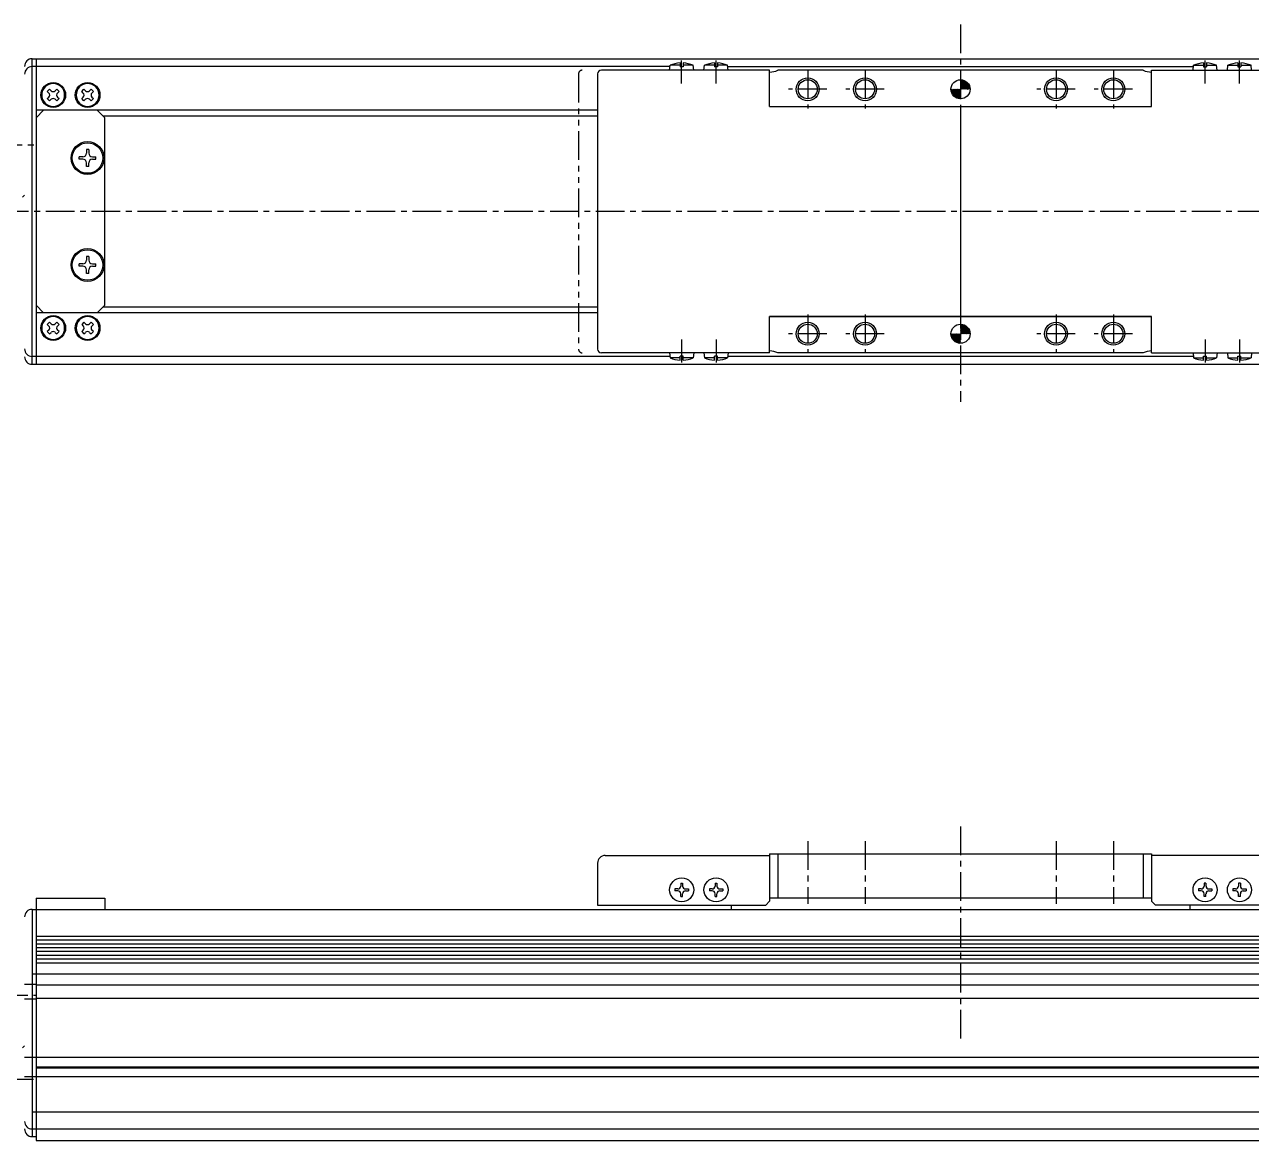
# Model space of a CAD drawing. Extents: x -805 to 572, y -205 to 306.
# Drawn here: x -629 to -307.8, y 13.6 to 305.8 of the extents above; entities that cross this region are included whole.
import ezdxf

# ---------------------------------------------------------------- set-up
doc = ezdxf.new("R2010")
doc.units = 0
for name, pattern in [('CENTER', [12, 7.5, -1.5, 1.5, -1.5]), ('CONTINOUS', [0]), ('PHANTOM', [15, 7.5, -1.5, 1.5, -1.5, 1.5, -1.5])]:
    doc.linetypes.add(name, pattern=pattern)
doc.layers.get('0').update_dxf_attribs({"linetype": 'CONTINUOUS'})
doc.layers.add('CENTER', color=1, linetype='CENTER')

# ---------------------------------------------------------------- blocks, each defined once
blk = doc.blocks.new('*X7')
at = {"color": 0, "linetype": 'CONTINOUS'}
for p, q in [((-294.17, 308.45), (-294.03, 308.59)), ((-294.17, 308.56), (-294.15, 308.59)), ((-294.15, 308.36), (-293.92, 308.59)), ((-294.13, 308.27), (-293.81, 308.59)), ((-294.11, 308.18), (-293.7, 308.59)), ((-294.07, 308.1), (-293.59, 308.59)), ((-294.04, 308.02), (-293.47, 308.59)), ((-294, 307.95), (-293.36, 308.59)), ((-293.96, 307.88), (-293.25, 308.59)), ((-293.91, 307.82), (-293.14, 308.59)), ((-293.86, 307.76), (-293.03, 308.59)), ((-293.8, 307.7), (-292.92, 308.58)), ((-293.75, 307.65), (-292.92, 308.47)), ((-293.68, 307.59), (-292.92, 308.36)), ((-292.92, 309.81), (-292.9, 309.84)), ((-292.92, 309.7), (-292.79, 309.83)), ((-292.92, 309.59), (-292.69, 309.82)), ((-292.92, 309.47), (-292.6, 309.79)), ((-292.92, 309.36), (-292.52, 309.77)), ((-292.92, 309.25), (-292.44, 309.74)), ((-292.92, 309.14), (-292.36, 309.7)), ((-292.92, 309.03), (-292.29, 309.66)), ((-292.92, 308.91), (-292.22, 309.62)), ((-292.92, 308.8), (-292.15, 309.57)), ((-292.92, 308.69), (-292.09, 309.52)), ((-292.92, 308.59), (-292.04, 309.47)), ((-292.8, 308.59), (-291.98, 309.41)), ((-292.69, 308.59), (-291.93, 309.35)), ((-292.58, 308.59), (-291.88, 309.28)), ((-292.47, 308.59), (-291.84, 309.21)), ((-292.36, 308.59), (-291.8, 309.14)), ((-292.24, 308.59), (-291.77, 309.06)), ((-292.13, 308.59), (-291.74, 308.98)), ((-292.02, 308.59), (-291.71, 308.9)), ((-291.91, 308.59), (-291.69, 308.8)), ((-291.8, 308.59), (-291.68, 308.71)), ((-291.69, 308.59), (-291.67, 308.6)), ((-293.62, 307.55), (-292.92, 308.24)), ((-293.55, 307.51), (-292.92, 308.13)), ((-293.48, 307.47), (-292.92, 308.02)), ((-293.4, 307.43), (-292.92, 307.91)), ((-293.32, 307.4), (-292.92, 307.8)), ((-293.23, 307.38), (-292.92, 307.68)), ((-293.14, 307.36), (-292.92, 307.57)), ((-293.04, 307.34), (-292.92, 307.46)), ((-292.94, 307.34), (-292.92, 307.35))]:
    blk.add_line(p, q, dxfattribs=at)
blk = doc.blocks.new('*X8')
at = {"color": 0, "linetype": 'CONTINOUS'}
for p, q in [((-294.17, 340.54), (-294.12, 340.59)), ((-294.16, 340.43), (-294.01, 340.59)), ((-294.15, 340.34), (-293.9, 340.59)), ((-294.13, 340.25), (-293.79, 340.59)), ((-294.1, 340.16), (-293.67, 340.59)), ((-294.07, 340.08), (-293.56, 340.59)), ((-294.03, 340.01), (-293.45, 340.59)), ((-293.99, 339.94), (-293.34, 340.59)), ((-293.95, 339.87), (-293.23, 340.59)), ((-293.9, 339.8), (-293.12, 340.59)), ((-293.85, 339.74), (-293, 340.59)), ((-293.79, 339.69), (-292.92, 340.55)), ((-293.73, 339.63), (-292.92, 340.44)), ((-292.92, 341.78), (-292.87, 341.84)), ((-292.92, 341.67), (-292.77, 341.83)), ((-292.92, 341.56), (-292.67, 341.81)), ((-292.92, 341.45), (-292.58, 341.79)), ((-292.92, 341.34), (-292.5, 341.76)), ((-292.92, 341.23), (-292.42, 341.73)), ((-292.92, 341.11), (-292.34, 341.69)), ((-292.92, 341), (-292.27, 341.65)), ((-292.92, 340.89), (-292.2, 341.61)), ((-292.92, 340.78), (-292.14, 341.56)), ((-292.92, 340.67), (-292.08, 341.51)), ((-292.89, 340.59), (-292.02, 341.45)), ((-292.78, 340.59), (-291.97, 341.4)), ((-292.67, 340.59), (-291.92, 341.33)), ((-292.56, 340.59), (-291.88, 341.27)), ((-292.44, 340.59), (-291.83, 341.2)), ((-292.33, 340.59), (-291.79, 341.12)), ((-292.22, 340.59), (-291.76, 341.05)), ((-292.11, 340.59), (-291.73, 340.96)), ((-292, 340.59), (-291.71, 340.88)), ((-291.89, 340.59), (-291.69, 340.78)), ((-291.77, 340.59), (-291.68, 340.68)), ((-293.67, 339.58), (-292.92, 340.33)), ((-293.6, 339.54), (-292.92, 340.22)), ((-293.53, 339.5), (-292.92, 340.11)), ((-293.46, 339.46), (-292.92, 340)), ((-293.38, 339.42), (-292.92, 339.88)), ((-293.3, 339.39), (-292.92, 339.77)), ((-293.21, 339.37), (-292.92, 339.66)), ((-293.12, 339.35), (-292.92, 339.55)), ((-293.02, 339.34), (-292.92, 339.44))]:
    blk.add_line(p, q, dxfattribs=at)

msp = doc.modelspace()

# ---------------------------------------------------------------- linework, layer by layer
at = {"color": 7, "linetype": 'CONTINOUS'}
for p, q in [((-626.95, 296.81), (558.05, 296.81)), ((-626.95, 216.81), (-626.95, 296.81)), ((-625.95, 296.81), (-625.95, 216.81)), ((-457.35, 295.7), (-457.35, 294.71)), ((-456.55, 295.7), (-456.55, 294.71)), ((-448.35, 295.7), (-448.35, 294.71)), ((-447.55, 295.7), (-447.55, 294.71)), ((-320.35, 295.7), (-320.35, 294.71)), ((-319.55, 295.7), (-319.55, 294.71)), ((-311.35, 295.7), (-311.35, 294.71)), ((-310.55, 295.7), (-310.55, 294.71)), ((-625.95, 294.73), (-626.95, 294.73)), ((-460.1, 294.73), (-625.95, 294.73)), ((-478.95, 292.81), (-478.95, 220.81)), ((-433.95, 293.81), (-477.95, 293.81)), ((-460.1, 293.81), (-459.99, 295.11)), ((-457.35, 295.11), (-459.99, 295.11)), ((-456.55, 294.71), (-457.35, 294.71)), ((-453.91, 295.11), (-456.55, 295.11)), ((-453.8, 293.81), (-453.91, 295.11)), ((-451.1, 293.81), (-450.99, 295.11)), ((-448.35, 295.11), (-450.99, 295.11)), ((-447.55, 294.71), (-448.35, 294.71)), ((-444.91, 295.11), (-447.55, 295.11)), ((-444.8, 293.81), (-444.91, 295.11)), ((-444.8, 294.73), (-323.1, 294.73)), ((-433.95, 284.31), (-433.95, 293.81)), ((-336.13, 293.81), (-431.77, 293.81)), ((-333.95, 293.81), (-289.95, 293.81)), ((-333.95, 284.31), (-333.95, 293.81)), ((-323.1, 293.81), (-322.99, 295.11)), ((-322.99, 295.11), (-320.35, 295.11)), ((-320.35, 294.71), (-319.55, 294.71)), ((-319.55, 295.11), (-316.91, 295.11)), ((-316.8, 293.81), (-316.91, 295.11)), ((-314.1, 293.81), (-313.99, 295.11)), ((-313.99, 295.11), (-311.35, 295.11)), ((-311.35, 294.71), (-310.55, 294.71)), ((-310.55, 295.11), (-307.91, 295.11)), ((-307.8, 293.81), (-307.91, 295.11)), ((-622.99, 288.24), (-622.39, 288.84)), ((-622.58, 287.83), (-622.99, 288.24)), ((-622.99, 286.37), (-622.58, 286.78)), ((-622.39, 285.77), (-622.99, 286.37)), ((-622.39, 288.84), (-621.97, 288.43)), ((-621.97, 286.18), (-622.39, 285.77)), ((-620.93, 288.43), (-620.51, 288.84)), ((-620.51, 285.77), (-620.93, 286.18)), ((-620.51, 288.84), (-619.91, 288.24)), ((-619.91, 286.37), (-620.51, 285.77)), ((-619.91, 288.24), (-620.32, 287.83)), ((-620.32, 286.78), (-619.91, 286.37)), ((-613.99, 288.24), (-613.39, 288.84)), ((-613.58, 287.83), (-613.99, 288.24)), ((-613.99, 286.37), (-613.58, 286.78)), ((-613.39, 285.77), (-613.99, 286.37)), ((-613.39, 288.84), (-612.97, 288.43)), ((-612.97, 286.18), (-613.39, 285.77)), ((-611.93, 288.43), (-611.51, 288.84)), ((-611.51, 285.77), (-611.93, 286.18)), ((-611.51, 288.84), (-610.91, 288.24)), ((-610.91, 286.37), (-611.51, 285.77)), ((-610.91, 288.24), (-611.32, 287.83)), ((-611.32, 286.78), (-610.91, 286.37)), ((-625.95, 281.31), (-623.95, 283.31)), ((-478.95, 283.31), (-625.95, 283.31)), ((-609.95, 283.31), (-623.95, 283.31)), ((-607.95, 281.31), (-609.95, 283.31)), ((-433.95, 284.31), (-333.95, 284.31)), ((-433.95, 284.31), (-333.95, 284.31)), ((-383.95, 284.31), (-383.95, 229.31)), ((-478.95, 281.81), (-608.45, 281.81)), ((-607.95, 232.31), (-607.95, 281.31)), ((-612.76, 273.01), (-612.76, 272.06)), ((-612.14, 273.01), (-612.76, 273.01)), ((-612.14, 273.01), (-612.14, 272.06)), ((-613.7, 271.12), (-614.65, 271.12)), ((-614.65, 270.49), (-614.65, 271.12)), ((-613.7, 270.49), (-614.65, 270.49)), ((-611.2, 271.12), (-610.25, 271.12)), ((-611.2, 270.49), (-610.25, 270.49)), ((-610.25, 270.49), (-610.25, 271.12)), ((-612.76, 268.61), (-612.76, 269.55)), ((-612.14, 268.61), (-612.76, 268.61)), ((-612.14, 268.61), (-612.14, 269.55)), ((-629.45, 260.56), (-628.95, 261.06)), ((-612.76, 245.01), (-612.76, 244.06)), ((-612.14, 245.01), (-612.76, 245.01)), ((-612.14, 245.01), (-612.14, 244.06)), ((-613.7, 243.12), (-614.65, 243.12)), ((-614.65, 242.49), (-614.65, 243.12)), ((-613.7, 242.49), (-614.65, 242.49)), ((-612.76, 240.61), (-612.76, 241.55)), ((-612.14, 240.61), (-612.14, 241.55)), ((-611.2, 243.12), (-610.25, 243.12)), ((-611.2, 242.49), (-610.25, 242.49)), ((-610.25, 242.49), (-610.25, 243.12)), ((-612.14, 240.61), (-612.76, 240.61)), ((-623.95, 230.31), (-625.95, 232.31)), ((-609.95, 230.31), (-607.95, 232.31)), ((-478.95, 231.81), (-608.45, 231.81)), ((-478.95, 230.31), (-625.95, 230.31)), ((-609.95, 230.31), (-623.95, 230.31)), ((-433.95, 219.81), (-433.95, 229.31)), ((-433.95, 229.31), (-333.95, 229.31)), ((-333.95, 229.31), (-433.95, 229.31)), ((-333.95, 219.81), (-333.95, 229.31)), ((-622.39, 227.84), (-622.99, 227.24)), ((-622.99, 227.24), (-622.58, 226.83)), ((-622.58, 225.78), (-622.99, 225.37)), ((-622.99, 225.37), (-622.39, 224.77)), ((-621.97, 227.43), (-622.39, 227.84)), ((-622.39, 224.77), (-621.97, 225.18)), ((-620.51, 227.84), (-620.93, 227.43)), ((-620.93, 225.18), (-620.51, 224.77)), ((-619.91, 227.24), (-620.51, 227.84)), ((-620.51, 224.77), (-619.91, 225.37)), ((-620.32, 226.83), (-619.91, 227.24)), ((-619.91, 225.37), (-620.32, 225.78)), ((-613.39, 227.84), (-613.99, 227.24)), ((-613.99, 227.24), (-613.58, 226.83)), ((-613.58, 225.78), (-613.99, 225.37)), ((-613.99, 225.37), (-613.39, 224.77)), ((-612.97, 227.43), (-613.39, 227.84)), ((-613.39, 224.77), (-612.97, 225.18)), ((-611.51, 227.84), (-611.93, 227.43)), ((-611.93, 225.18), (-611.51, 224.77)), ((-610.91, 227.24), (-611.51, 227.84)), ((-611.51, 224.77), (-610.91, 225.37)), ((-611.32, 226.83), (-610.91, 227.24)), ((-610.91, 225.37), (-611.32, 225.78)), ((-625.95, 218.88), (-626.95, 218.88)), ((-460.1, 218.88), (-625.95, 218.88)), ((-433.95, 219.81), (-477.95, 219.81)), ((-460.1, 219.81), (-459.99, 218.51)), ((-457.35, 218.51), (-459.99, 218.51)), ((-456.55, 218.91), (-457.35, 218.91)), ((-457.35, 217.92), (-457.35, 218.91)), ((-456.55, 217.92), (-456.55, 218.91)), ((-453.91, 218.51), (-456.55, 218.51)), ((-453.8, 219.81), (-453.91, 218.51)), ((-451.1, 219.81), (-450.99, 218.51)), ((-448.35, 218.51), (-450.99, 218.51)), ((-448.35, 217.92), (-448.35, 218.91)), ((-447.55, 218.91), (-448.35, 218.91)), ((-447.55, 217.92), (-447.55, 218.91)), ((-444.91, 218.51), (-447.55, 218.51)), ((-444.8, 219.81), (-444.91, 218.51)), ((-323.1, 218.88), (-444.8, 218.88)), ((-336.13, 219.81), (-431.77, 219.81)), ((-333.95, 219.81), (-289.95, 219.81)), ((-323.1, 219.81), (-322.99, 218.51)), ((-322.99, 218.51), (-320.35, 218.51)), ((-320.35, 217.92), (-320.35, 218.91)), ((-320.35, 218.91), (-319.55, 218.91)), ((-319.55, 217.92), (-319.55, 218.91)), ((-319.55, 218.51), (-316.91, 218.51)), ((-316.8, 219.81), (-316.91, 218.51)), ((-314.1, 219.81), (-313.99, 218.51)), ((-313.99, 218.51), (-311.35, 218.51)), ((-311.35, 218.91), (-310.55, 218.91)), ((-311.35, 217.92), (-311.35, 218.91)), ((-310.55, 217.92), (-310.55, 218.91)), ((-310.55, 218.51), (-307.91, 218.51)), ((-307.8, 219.81), (-307.91, 218.51)), ((-626.95, 216.81), (558.05, 216.81)), ((-476.95, 88.23), (-433.95, 88.23)), ((-433.95, 88.63), (-333.95, 88.63)), ((-433.95, 88.63), (-433.95, 76.23)), ((-431.77, 88.63), (-431.77, 77.16)), ((-336.13, 88.63), (-336.13, 77.16)), ((-333.95, 88.63), (-333.95, 76.23)), ((-290.95, 88.23), (-333.95, 88.23)), ((-478.95, 86.23), (-478.95, 75.23)), ((-457.2, 80.98), (-456.7, 80.98)), ((-457.2, 80.98), (-457.2, 80.23)), ((-456.7, 80.98), (-456.7, 80.23)), ((-448.2, 80.98), (-447.7, 80.98)), ((-448.2, 80.98), (-448.2, 80.23)), ((-447.7, 80.98), (-447.7, 80.23)), ((-320.2, 80.98), (-320.2, 80.23)), ((-319.7, 80.98), (-320.2, 80.98)), ((-319.7, 80.98), (-319.7, 80.23)), ((-311.2, 80.98), (-311.2, 80.23)), ((-310.7, 80.98), (-311.2, 80.98)), ((-310.7, 80.98), (-310.7, 80.23)), ((-457.95, 79.48), (-458.7, 79.48)), ((-458.7, 79.48), (-458.7, 78.98)), ((-457.95, 78.98), (-458.7, 78.98)), ((-457.2, 77.48), (-457.2, 78.23)), ((-457.2, 77.48), (-456.7, 77.48)), ((-456.7, 77.48), (-456.7, 78.23)), ((-455.95, 79.48), (-455.2, 79.48)), ((-455.95, 78.98), (-455.2, 78.98)), ((-455.2, 79.48), (-455.2, 78.98)), ((-448.95, 79.48), (-449.7, 79.48)), ((-449.7, 79.48), (-449.7, 78.98)), ((-448.95, 78.98), (-449.7, 78.98)), ((-448.2, 77.48), (-448.2, 78.23)), ((-448.2, 77.48), (-447.7, 77.48)), ((-447.7, 77.48), (-447.7, 78.23)), ((-446.95, 79.48), (-446.2, 79.48)), ((-446.95, 78.98), (-446.2, 78.98)), ((-446.2, 79.48), (-446.2, 78.98)), ((-433.95, 77.16), (-333.95, 77.16)), ((-431.77, 77.18), (-336.13, 77.18)), ((-320.95, 79.48), (-321.7, 79.48)), ((-321.7, 79.48), (-321.7, 78.98)), ((-320.95, 78.98), (-321.7, 78.98)), ((-320.2, 77.48), (-320.2, 78.23)), ((-319.7, 77.48), (-320.2, 77.48)), ((-319.7, 77.48), (-319.7, 78.23)), ((-318.95, 79.48), (-318.2, 79.48)), ((-318.95, 78.98), (-318.2, 78.98)), ((-318.2, 79.48), (-318.2, 78.98)), ((-311.95, 79.48), (-312.7, 79.48)), ((-312.7, 79.48), (-312.7, 78.98)), ((-311.95, 78.98), (-312.7, 78.98)), ((-311.2, 77.48), (-311.2, 78.23)), ((-310.7, 77.48), (-311.2, 77.48)), ((-310.7, 77.48), (-310.7, 78.23)), ((-309.95, 79.48), (-309.2, 79.48)), ((-309.95, 78.98), (-309.2, 78.98)), ((-309.2, 79.48), (-309.2, 78.98)), ((-626.95, 74.13), (558.05, 74.13)), ((-626.95, 74.13), (-626.95, 14.63)), ((-625.95, 77.03), (-625.95, 74.13)), ((-625.95, 77.03), (-607.95, 77.03)), ((-625.95, 74.13), (-625.95, 13.63)), ((-607.95, 77.03), (-607.95, 74.13)), ((-478.95, 75.23), (-434.95, 75.23)), ((-443.95, 75.23), (-443.95, 74.13)), ((-434.95, 75.23), (-433.95, 76.23)), ((-332.95, 75.23), (-333.95, 76.23)), ((-288.95, 75.23), (-332.95, 75.23)), ((-323.95, 75.23), (-323.95, 74.13)), ((-625.95, 67.11), (557.05, 67.11)), ((-625.95, 66.11), (557.05, 66.11)), ((-625.95, 65.12), (557.05, 65.12)), ((-625.95, 64.13), (557.05, 64.13)), ((-625.95, 63.14), (557.05, 63.14)), ((-625.95, 62.14), (557.05, 62.14)), ((-625.95, 61.15), (557.05, 61.15)), ((-625.95, 60.16), (557.05, 60.16)), ((-626.95, 57.24), (558.05, 57.24)), ((-628.95, 54.53), (-625.95, 54.53)), ((-625.95, 54.38), (557.05, 54.38)), ((-628.95, 50.73), (-625.95, 50.73)), ((-625.95, 50.88), (557.05, 50.88)), ((-629.45, 37.88), (-628.95, 38.38)), ((-628.95, 35.46), (557.05, 35.46)), ((-625.95, 32.93), (557.05, 32.93)), ((-625.95, 32.63), (557.05, 32.63)), ((-628.95, 30.39), (557.05, 30.39)), ((-626.95, 21.13), (558.05, 21.13)), ((-626.95, 16.63), (558.05, 16.63)), ((-626.95, 14.63), (-625.95, 14.63)), ((-625.95, 13.63), (557.05, 13.63))]:
    msp.add_line(p, q, dxfattribs=at)
at = {"color": 3, "linetype": 'PHANTOM'}
msp.add_line((-483.95, 292.81), (-483.95, 220.81), dxfattribs=at)
at = {"color": 7, "linetype": 'CONTINOUS'}
for centre, radius in [((-621.45, 287.31), 3.25), ((-612.45, 287.31), 3.25), ((-423.95, 288.81), 3), ((-423.95, 288.81), 2.5), ((-408.95, 288.81), 3), ((-408.95, 288.81), 2.5), ((-383.95, 288.81), 2.5), ((-358.95, 288.81), 3), ((-358.95, 288.81), 2.5), ((-343.95, 288.81), 3), ((-343.95, 288.81), 2.5), ((-612.45, 270.81), 4.3), ((-612.45, 270.81), 4), ((-612.45, 242.81), 4.3), ((-612.45, 242.81), 4), ((-621.45, 226.31), 3.25), ((-612.45, 226.31), 3.25), ((-423.95, 224.81), 3), ((-423.95, 224.81), 2.5), ((-408.95, 224.81), 3), ((-408.95, 224.81), 2.5), ((-383.95, 224.81), 2.5), ((-358.95, 224.81), 3), ((-358.95, 224.81), 2.5), ((-343.95, 224.81), 3), ((-343.95, 224.81), 2.5), ((-456.95, 79.23), 3.15), ((-447.95, 79.23), 3.15), ((-319.95, 79.23), 3.15), ((-310.95, 79.23), 3.15)]:
    msp.add_circle(centre, radius, dxfattribs=at)
for centre, radius, start, end in [((-626.95, 294.81), 2, 90, 180), ((-456.95, 287.72), 7.98, 92.8723, 112.3565), ((-456.95, 287.72), 7.98, 67.6435, 87.1277), ((-447.95, 287.72), 7.98, 92.8723, 112.3565), ((-447.95, 287.72), 7.98, 67.6435, 87.1277), ((-319.95, 287.72), 7.98, 92.8723, 112.3565), ((-319.95, 287.72), 7.98, 67.6435, 87.1277), ((-310.95, 287.72), 7.98, 92.8723, 112.3565), ((-310.95, 287.72), 7.98, 67.6435, 87.1277), ((-626.95, 292.73), 2, 90, 180), ((-477.95, 292.81), 1, 90, 180), ((-433.95, 298.31), 5, 270, 295.8419), ((-333.95, 298.31), 5, 244.1581, 270), ((-621.45, 287.31), 3, 0.0003, 0), ((-612.45, 287.31), 3, 0.0003, 0), ((-623.1, 287.31), 0.742, 315, 44.9999), ((-621.45, 288.95), 0.742, 225, 315), ((-621.45, 285.66), 0.742, 45, 134.9999), ((-619.8, 287.31), 0.742, 135, 224.9999), ((-614.1, 287.31), 0.742, 315, 44.9999), ((-612.45, 288.95), 0.742, 225, 315), ((-612.45, 285.66), 0.742, 45, 134.9999), ((-610.8, 287.31), 0.742, 135, 224.9999), ((-613.7, 272.06), 0.94, 270, 0), ((-613.7, 269.55), 0.94, 360, 90), ((-611.2, 272.06), 0.94, 180, 270), ((-611.2, 269.55), 0.94, 89.9999, 180), ((-613.7, 244.06), 0.94, 270, 0), ((-613.7, 241.55), 0.94, 360, 90), ((-611.2, 244.06), 0.94, 180, 270), ((-611.2, 241.55), 0.94, 89.9999, 180), ((-621.45, 226.31), 3, 0, 359.9997), ((-612.45, 226.31), 3, 0, 359.9997), ((-623.1, 226.31), 0.742, 315.0001, 45), ((-621.45, 227.95), 0.742, 225.0001, 315), ((-621.45, 224.66), 0.742, 45, 135), ((-619.8, 226.31), 0.742, 135.0001, 225), ((-614.1, 226.31), 0.742, 315.0001, 45), ((-612.45, 227.95), 0.742, 225.0001, 315), ((-612.45, 224.66), 0.742, 45, 135), ((-610.8, 226.31), 0.742, 135.0001, 225), ((-626.95, 220.88), 2, 180, 270), ((-626.95, 218.81), 2, 180, 270), ((-477.95, 220.81), 1, 180, 270), ((-456.95, 225.89), 7.98, 247.6435, 267.1277), ((-456.95, 225.89), 7.98, 272.8723, 292.3565), ((-447.95, 225.89), 7.98, 247.6435, 267.1277), ((-447.95, 225.89), 7.98, 272.8723, 292.3565), ((-433.95, 215.31), 5, 64.1581, 90), ((-333.95, 215.31), 5, 90, 115.8419), ((-319.95, 225.89), 7.98, 247.6435, 267.1277), ((-319.95, 225.89), 7.98, 272.8723, 292.3565), ((-310.95, 225.89), 7.98, 247.6435, 267.1277), ((-310.95, 225.89), 7.98, 272.8723, 292.3565), ((-476.95, 86.23), 2, 90, 180), ((-457.95, 80.23), 0.748, 270, 0), ((-457.95, 78.23), 0.748, 0, 90.0001), ((-455.95, 80.23), 0.748, 180, 270), ((-455.95, 78.23), 0.748, 90, 180), ((-448.95, 80.23), 0.748, 270, 0), ((-448.95, 78.23), 0.748, 0, 90.0001), ((-446.95, 80.23), 0.748, 180, 270), ((-446.95, 78.23), 0.748, 90, 180), ((-320.95, 80.23), 0.748, 270, 0), ((-320.95, 78.23), 0.748, 360, 90), ((-318.95, 80.23), 0.748, 180, 270), ((-318.95, 78.23), 0.748, 89.9999, 180), ((-311.95, 80.23), 0.748, 270, 0), ((-311.95, 78.23), 0.748, 360, 90), ((-309.95, 80.23), 0.748, 180, 270), ((-309.95, 78.23), 0.748, 89.9999, 180), ((-626.95, 72.13), 2, 90, 180), ((-626.95, 18.63), 2, 180, 270), ((-626.95, 16.63), 2, 180, 270)]:
    msp.add_arc(centre, radius, start, end, dxfattribs=at)
at = {"color": 3, "linetype": 'PHANTOM'}
for centre, start, end in [((-482.95, 292.81), 90, 180), ((-482.95, 220.81), 180, 270)]:
    msp.add_arc(centre, 1, start, end, dxfattribs=at)
at = {"layer": 'CENTER', "color": 1, "linetype": 'CENTER'}
for p, q in [((-383.95, 305.76), (-383.95, 206.99)), ((-456.95, 290.31), (-456.95, 296.31)), ((-447.95, 290.31), (-447.95, 296.31)), ((-319.95, 290.31), (-319.95, 296.31)), ((-310.95, 290.31), (-310.95, 296.31)), ((-423.95, 293.81), (-423.95, 283.81)), ((-408.95, 293.81), (-408.95, 283.81)), ((-358.95, 293.81), (-358.95, 283.81)), ((-343.95, 293.81), (-343.95, 283.81)), ((-418.95, 288.81), (-428.95, 288.81)), ((-403.95, 288.81), (-413.95, 288.81)), ((-353.95, 288.81), (-363.95, 288.81)), ((-338.95, 288.81), (-348.95, 288.81)), ((-661.06, 274.31), (-625.95, 274.31)), ((572.1, 256.81), (-663.47, 256.81)), ((-423.95, 229.81), (-423.95, 219.81)), ((-408.95, 229.81), (-408.95, 219.81)), ((-358.95, 229.81), (-358.95, 219.81)), ((-343.95, 229.81), (-343.95, 219.81)), ((-418.95, 224.81), (-428.95, 224.81)), ((-403.95, 224.81), (-413.95, 224.81)), ((-353.95, 224.81), (-363.95, 224.81)), ((-338.95, 224.81), (-348.95, 224.81)), ((-456.95, 223.31), (-456.95, 217.31)), ((-447.95, 223.31), (-447.95, 217.31)), ((-319.95, 223.31), (-319.95, 217.31)), ((-310.95, 223.31), (-310.95, 217.31)), ((-383.95, 95.83), (-383.95, 39.25)), ((-423.95, 91.95), (-423.95, 75.6)), ((-408.95, 91.95), (-408.95, 75.6)), ((-358.95, 91.95), (-358.95, 75.6)), ((-343.95, 91.95), (-343.95, 75.6)), ((-659.63, 51.63), (-625.95, 51.63)), ((-626.61, 29.63), (-634.72, 29.63))]:
    msp.add_line(p, q, dxfattribs=at)

# ---------------------------------------------------------------- block references
at = {"color": 7, "linetype": 'CONTINUOUS', "xscale": 2, "yscale": 2, "zscale": 2}
for name in ['*X8', '*X7']:
    msp.add_blockref(name, (201.9, -392.37), dxfattribs=at)

doc.saveas('drawing.dxf')
